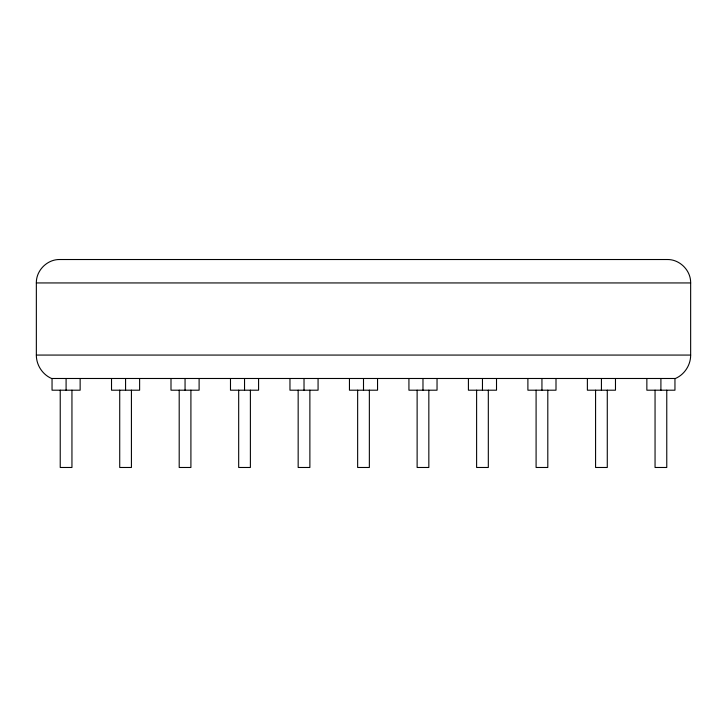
<?xml version="1.0" encoding="UTF-8"?>
<svg xmlns="http://www.w3.org/2000/svg" width="727" height="727" viewBox="0 0 727 727"><rect width="100%" height="100%" fill="white"/><g stroke="black" fill="none" stroke-linecap="round" stroke-linejoin="round"><path stroke-width="1.09" d="M690.65 355.067C690.732 364.981 684.525 374.541 675.428 378.485L51.572 378.485C42.475 374.541 36.268 364.981 36.35 355.067L36.35 282.939C36.086 270.426 47.255 259.257 59.768 259.521L667.232 259.521C679.745 259.257 690.914 270.426 690.65 282.939L690.65 355.067L36.35 355.067M36.35 282.939L690.65 282.939M674.956 378.485L674.956 390.199L646.857 390.199L646.857 378.485M666.768 390.199L666.768 467.479L655.054 467.479L655.054 390.199M660.907 378.485L660.907 390.199M615.478 378.485L615.478 390.199L587.38 390.199L587.38 378.485M607.281 390.199L607.281 467.479L595.577 467.479L595.577 390.199M601.429 378.485L601.429 390.199M556.001 378.485L556.001 390.199L527.893 390.199L527.893 378.485M547.804 390.199L547.804 467.479L536.09 467.479L536.09 390.199M541.942 378.485L541.942 390.199M496.514 378.485L496.514 390.199L468.415 390.199L468.415 378.485M488.317 390.199L488.317 467.479L476.612 467.479L476.612 390.199M482.464 378.485L482.464 390.199M437.036 378.485L437.036 390.199L408.928 390.199L408.928 378.485M428.839 390.199L428.839 467.479L417.125 467.479L417.125 390.199M422.978 378.485L422.978 390.199M377.549 378.485L377.549 390.199L349.451 390.199L349.451 378.485M369.352 390.199L369.352 467.479L357.648 467.479L357.648 390.199M363.5 378.485L363.5 390.199M318.072 378.485L318.072 390.199L289.964 390.199L289.964 378.485M309.875 390.199L309.875 467.479L298.161 467.479L298.161 390.199M304.022 378.485L304.022 390.199M258.585 378.485L258.585 390.199L230.486 390.199L230.486 378.485M250.388 390.199L250.388 467.479L238.683 467.479L238.683 390.199M244.536 378.485L244.536 390.199M199.107 378.485L199.107 390.199L170.999 390.199L170.999 378.485M190.91 390.199L190.91 467.479L179.196 467.479L179.196 390.199M185.058 378.485L185.058 390.199M139.62 378.485L139.62 390.199L111.522 390.199L111.522 378.485M131.423 390.199L131.423 467.479L119.719 467.479L119.719 390.199M125.571 378.485L125.571 390.199M80.143 378.485L80.143 390.199L52.044 390.199L52.044 378.485M71.946 390.199L71.946 467.479L60.232 467.479L60.232 390.199M66.093 378.485L66.093 390.199"/></g></svg>
